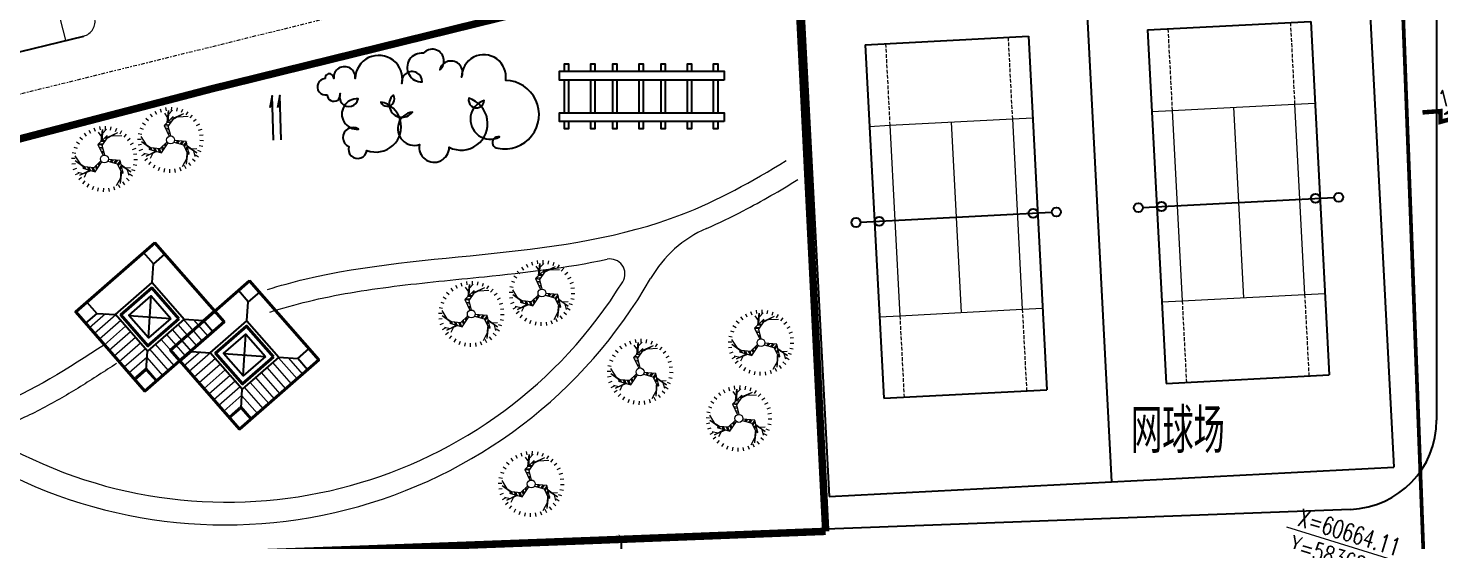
# Model space of a CAD drawing. Header units: inches. Extents: x 393 to 1582, y 246 to 1188.
# Drawn here: x 1234.6 to 1329.3, y 873.6 to 908 of the extents above; entities that cross this region are included whole.
import ezdxf

# ---------------------------------------------------------------- set-up
doc = ezdxf.new("R2010")
doc.units = ezdxf.units.IN
doc.header["$MEASUREMENT"] = 0
for name, pattern in [('CENTERX2', [4, 2.5, -0.5, 0.5, -0.5]), ('CONTINOUS', [0]), ('DASH', [0.35, 0.25, -0.1]), ('DASHED2', [0.375, 0.25, -0.125]), ('DOTE', [2.42, 2, -0.2, 0.02, -0.2])]:
    doc.linetypes.add(name, pattern=pattern)
for name, color, linetype in [('drain', 4, 'Continuous'), ('GARDEN', 60, 'Continuous'), ('JZ', 4, 'Continuous'), ('LAWN', 3, 'Continuous'), ('ROAD-TEXT', 4, 'Continuous'), ('roaddim', 2, 'Continuous'), ('roadradiu', 3, 'Continuous'), ('YSX', 7, 'Continuous'), ('公共绿地', 3, 'Continuous'), ('绿化', 3, 'Continuous'), ('车库边线', 4, 'DOTE')]:
    doc.layers.add(name, color=color, linetype=linetype)
for name, color, linetype, lineweight in [('HATCH', 64, 'Continuous', 9), ('jz1', 40, 'Continuous', 40), ('parking', 30, 'Continuous', 18), ('ROAD', 1, 'Continuous', 25), ('ROAD-CENTER', 7, 'CENTERX2', 18), ('ROAD-ZB', 4, 'Continuous', 15), ('walk', 2, 'Continuous', 18), ('树', 84, 'Continuous', 15)]:
    doc.layers.add(name, color=color, linetype=linetype, lineweight=lineweight)
doc.styles.add('DIM_FONT', font='SIMPLEX.shx', dxfattribs={"width": 0.8})
doc.styles.add('HZ', font='simplex.shx', dxfattribs={"width": 0.7, "bigfont": 'hztxt.shx'})
doc.styles.add('RO', font='romans.shx', dxfattribs={"width": 0.8})
doc.linetypes.add('FENCELINE1', pattern='A,0.25,-0.1,[133,ltypeshp.shx,S=0.1,R=0,X=-0.1,Y=0],-0.1,1', length=1.45)
doc.dimstyles.new('NORMAL', dxfattribs={"dimtxt": 1.5, "dimasz": 0.3, "dimexe": 0.5, "dimexo": 0.3, "dimgap": 0.3, "dimtad": 1, "dimdec": 1, "dimzin": 1, "dimdsep": 46, "dimtxsty": 'HZ', "dimblk": 'ARCHTICK', "dimcen": 0, "dimclrt": 256, "dimadec": 0, "dimazin": 0, "dimtfac": 1, "dimtdec": 1, "dimtofl": 0, "dimtmove": 0, "dimatfit": 3, "dimldrblk": 'ARCHTICK', "dimfxl": 1, "dimtolj": 2, "dimtzin": 0, "dimarcsym": 0})

# ---------------------------------------------------------------- blocks, each defined once
blk = doc.blocks.new('_ARCHTICK')
at = {"color": 0, "linetype": 'ByBlock', "const_width": 0.15}
blk.add_lwpolyline([(-0.5, -0.5), (0.5, 0.5)], dxfattribs=at)
blk = doc.blocks.new('*D108')
at = {"layer": 'DEFPOINTS', "color": 0, "ltscale": 0.3, "transparency": 16777216}
for p in [(1123.957, 1187.983), (1247.519, 525.406)]:
    blk.add_point(p, dxfattribs=at)
at = {"layer": 'roadradiu', "color": 0, "lineweight": -2, "ltscale": 0.3, "transparency": 16777216}
blk.add_line((1246.336, 531.746), (1247.519, 525.406), dxfattribs=at)
at = {"layer": 'roadradiu', "color": 0, "lineweight": -2, "ltscale": 0.3, "transparency": 16777216, "xscale": 0.3, "yscale": 0.3, "zscale": 0.3, "rotation": 280.5635434118076}
blk.add_blockref('_ARCHTICK', (1247.519, 525.406), dxfattribs=at)
at = {"layer": 'roadradiu', "ltscale": 0.3, "transparency": 16777216, "insert": (1247.905, 529.063), "char_height": 1.5, "attachment_point": 5, "rotation": 280.56354, "style": 'HZ'}
blk.add_mtext('\\A2;R674.0', dxfattribs=at)
blk = doc.blocks.new('A$C669619B1')
at = {"layer": '绿化'}
for points in [[(22.07, 6.53), (0, 6.53), (0, 7.71), (22.07, 7.71)], [(22.07, 0.95), (0, 0.95), (0, 2.13), (22.07, 2.13)]]:
    blk.add_lwpolyline(points, close=True, dxfattribs=at)
for points in [[(0.65, 7.71), (0.65, 8.7), (1.2, 8.7), (1.2, 7.71)], [(4.17, 7.71), (4.17, 8.7), (4.73, 8.7), (4.73, 7.71)], [(7.13, 7.71), (7.13, 8.7), (7.69, 8.7), (7.69, 7.71)], [(10.66, 7.71), (10.66, 8.7), (11.21, 8.7), (11.21, 7.71)], [(13.62, 7.71), (13.62, 8.7), (14.18, 8.7), (14.18, 7.71)], [(17.14, 7.71), (17.14, 8.7), (17.7, 8.7), (17.7, 7.71)], [(20.66, 7.71), (20.66, 8.7), (21.22, 8.7), (21.22, 7.71)], [(0.65, 2.13), (0.65, 6.53)], [(1.2, 6.53), (1.2, 2.13)], [(4.17, 2.13), (4.17, 6.53)], [(4.73, 6.53), (4.73, 2.13)], [(7.13, 2.13), (7.13, 6.53)], [(7.69, 6.53), (7.69, 2.13)], [(10.66, 2.13), (10.66, 6.53)], [(11.21, 6.53), (11.21, 2.13)], [(13.62, 2.13), (13.62, 6.53)], [(14.18, 6.53), (14.18, 2.13)], [(17.14, 2.13), (17.14, 6.53)], [(17.7, 6.53), (17.7, 2.13)], [(20.66, 2.13), (20.66, 6.53)], [(21.22, 6.53), (21.22, 2.13)], [(1.2, 0.95), (1.2, 0), (0.65, 0), (0.65, 0.95)], [(4.73, 0.95), (4.73, 0), (4.17, 0), (4.17, 0.95)], [(7.69, 0.95), (7.69, 0), (7.13, 0), (7.13, 0.95)], [(11.21, 0.95), (11.21, 0), (10.66, 0), (10.66, 0.95)], [(14.18, 0.95), (14.18, 0), (13.62, 0), (13.62, 0.95)], [(17.7, 0.95), (17.7, 0), (17.14, 0), (17.14, 0.95)], [(21.22, 0.95), (21.22, 0), (20.66, 0), (20.66, 0.95)]]:
    blk.add_lwpolyline(points, dxfattribs=at)
blk = doc.blocks.new('t2')
for p, q in [((-1.27, 3.06), (-1.13, 2.72)), ((-0.72, 3.23), (-0.64, 2.88)), ((-0.15, 3.3), (-0.13, 2.95)), ((0.43, 3.28), (0.38, 2.92)), ((0.99, 3.16), (0.88, 2.81)), ((1.53, 2.93), (1.36, 2.62)), ((-2.93, 1.53), (-2.62, 1.36)), ((-2.62, 2.01), (-2.34, 1.79)), ((-1.63, 0.77), (-2.5, 1.58)), ((-2.5, 1.58), (-1.63, 0.89)), ((-2.3, 1.92), (-2.2, 1.35)), ((-2.24, 2.44), (-1.99, 2.17)), ((-1.78, 2.79), (-1.59, 2.49)), ((-1.73, 1.61), (-1.56, 0.32)), ((-1.53, 1.47), (-1.73, 1.61)), ((-1.34, 2.61), (-1.58, 1.52)), ((-1.24, 0.62), (-1.53, 1.47)), ((-1.34, 2.61), (-1.51, 1.47)), ((-1.44, 2), (-0.89, 2.82)), ((2.01, 2.62), (1.79, 2.34)), ((1.93, 1.14), (2.23, 1.63)), ((2.44, 2.24), (2.17, 1.99)), ((2.79, 1.78), (2.49, 1.59)), ((-3.28, 0.43), (-2.92, 0.38)), ((-3.16, 0.99), (-2.81, 0.88)), ((-1.95, 1.1), (-2.53, 1.12)), ((-1.56, 0.32), (-0.37, 0.11)), ((-0.31, 0.25), (-1.24, 0.62)), ((1.06, 1.19), (0.28, 0.27)), ((0.37, 0.14), (1.16, 0.76)), ((2.26, 0.7), (1.06, 1.19)), ((1.16, 0.76), (2.04, 0.59)), ((1.48, 1.02), (2.62, 1.38)), ((2.62, 1.38), (1.59, 0.97)), ((2.93, -0.14), (2.03, 0.57)), ((2.04, 0.59), (2.26, 0.7)), ((2.93, -0.14), (2.11, 0.61)), ((2.81, 1.03), (2.27, 1.23)), ((2.45, 0.24), (2.89, -0.64)), ((3.06, 1.27), (2.72, 1.13)), ((3.23, 0.72), (2.88, 0.64)), ((3.3, 0.15), (2.95, 0.13)), ((-3.3, -0.15), (-2.95, -0.13)), ((-3.23, -0.72), (-2.88, -0.64)), ((-3.06, -1.27), (-2.72, -1.13)), ((0.08, -1.38), (-0.51, -2.07)), ((-0.06, -0.39), (0.08, -1.38)), ((0.5, -1.51), (0.1, -0.38)), ((2.93, -1.53), (2.62, -1.36)), ((3.16, -0.99), (2.81, -0.88)), ((3.28, -0.43), (2.92, -0.38)), ((-2.79, -1.78), (-2.49, -1.59)), ((-2.44, -2.24), (-2.17, -1.99)), ((-2.01, -2.62), (-1.79, -2.34)), ((-1.02, -2.25), (-1.99, -2.18)), ((-1.59, -2.47), (-0.52, -2.05)), ((-1.59, -2.47), (-0.52, -2.13)), ((-1.53, -2.93), (-1.36, -2.62)), ((-0.99, -3.16), (-0.88, -2.81)), ((-0.53, -2.3), (0.5, -1.51)), ((-0.51, -2.07), (-0.53, -2.3)), ((-0.52, -2.95), (-0.07, -2.58)), ((0.14, -1.8), (-0.12, -2.95)), ((-0.12, -2.95), (0.04, -1.86)), ((0.03, -2.24), (0.29, -2.75)), ((1.27, -3.06), (1.13, -2.72)), ((1.78, -2.79), (1.59, -2.49)), ((2.24, -2.44), (1.99, -2.17)), ((2.62, -2.01), (2.34, -1.79)), ((-0.43, -3.28), (-0.38, -2.92)), ((0.15, -3.3), (0.13, -2.95)), ((0.72, -3.23), (0.64, -2.88))]:
    blk.add_line(p, q)
at = {"color": 0}
for p, q in [((-1.71, 1.46), (-1.64, 1.54)), ((-1.69, 1.3), (-1.53, 1.47)), ((-1.65, 0.98), (-1.44, 1.2)), ((-1.63, 0.82), (-1.39, 1.07)), ((-1.58, 0.5), (-1.3, 0.8)), ((-1.56, 0.34), (-1.25, 0.67)), ((-1.28, 0.27), (-1.03, 0.54)), ((-1.14, 0.24), (-0.91, 0.49)), ((-0.85, 0.19), (-0.66, 0.39)), ((-0.7, 0.16), (-0.54, 0.34)), ((0.49, 0.53), (0.57, 0.29)), ((0.59, 0.64), (0.67, 0.38)), ((0.78, 0.86), (0.88, 0.54)), ((0.88, 0.98), (0.99, 0.62)), ((1.07, 1.18), (1.21, 0.75)), ((1.22, 1.12), (1.35, 0.72)), ((1.52, 1), (1.62, 0.67)), ((1.67, 0.94), (1.76, 0.65)), ((1.97, 0.81), (2.04, 0.59)), ((2.12, 0.75), (2.15, 0.64)), ((0.21, -0.69), (-0.03, -0.64)), ((0.26, -0.83), (-0.01, -0.77)), ((0.36, -1.11), (0.03, -1.03)), ((0.41, -1.25), (0.05, -1.17)), ((-0.41, -2.21), (-0.52, -2.19)), ((-0.28, -2.11), (-0.51, -2.06)), ((-0.02, -1.92), (-0.32, -1.85)), ((0.11, -1.82), (-0.23, -1.74)), ((0.36, -1.62), (-0.05, -1.53)), ((0.49, -1.52), (0.05, -1.42))]:
    blk.add_line(p, q, dxfattribs=at)
blk.add_circle((0, 0), 0.397)
at = {"style": 'DIM_FONT', "width": 0.8, "flags": 9}
for tag in ['XSIZE', 'YSIZE']:
    blk.add_attdef(tag, (0, 0), '', height=0.000997, rotation=122.3352, dxfattribs=at)
blk = doc.blocks.new('wangqiuc')
for p, q in [((34619.969, 79058.32), (34600.111, 79027.611)), ((34619.969, 79058.32), (34600.111, 79027.611)), ((34619.969, 79058.32), (34635.898, 79048.019)), ((34619.852, 79050.774), (34606.945, 79030.813)), ((34619.852, 79050.774), (34629.064, 79044.817)), ((34635.898, 79048.019), (34616.04, 79017.31)), ((34629.064, 79044.817), (34616.156, 79024.856)), ((34612.616, 79041.3), (34623.393, 79034.33)), ((34606.945, 79030.813), (34616.156, 79024.856)), ((34600.111, 79027.611), (34616.04, 79017.31))]:
    blk.add_line(p, q)
at = {"linetype": 'DASH', "lineweight": 13}
for p, q in [((34621.003, 79050.03), (34618.024, 79045.424)), ((34627.914, 79045.561), (34624.935, 79040.955)), ((34611.074, 79034.675), (34608.095, 79030.069)), ((34617.984, 79030.206), (34615.006, 79025.6))]:
    blk.add_line(p, q, dxfattribs=at)
at = {"lineweight": 13}
for p, q in [((34618.024, 79045.424), (34611.074, 79034.675)), ((34616.874, 79046.168), (34618.024, 79045.424)), ((34618.024, 79045.424), (34624.935, 79040.955)), ((34621.48, 79043.189), (34614.529, 79032.441)), ((34624.935, 79040.955), (34617.984, 79030.206)), ((34624.935, 79040.955), (34626.086, 79040.211)), ((34609.923, 79035.419), (34611.074, 79034.675)), ((34611.074, 79034.675), (34617.984, 79030.206)), ((34617.984, 79030.206), (34619.135, 79029.462))]:
    blk.add_line(p, q, dxfattribs=at)
for centre in [(34612.36, 79041.465), (34613.667, 79040.62), (34622.354, 79035.002), (34623.662, 79034.157)]:
    blk.add_circle(centre, 0.305)
blk = doc.blocks.new('A$C1C5E2274')
at = {"layer": 'HATCH'}
for p, q in [((2.833, 6.555), (3.25, 4.997)), ((3.247, 6.666), (3.664, 5.108)), ((3.661, 6.776), (4.078, 5.219)), ((4.075, 6.887), (4.492, 5.33)), ((4.489, 6.998), (4.839, 5.691)), ((4.903, 7.109), (5.142, 6.216)), ((1.177, 6.111), (1.492, 4.934)), ((1.591, 6.222), (2.008, 4.664)), ((2.005, 6.333), (2.422, 4.775)), ((2.419, 6.444), (2.836, 4.886)), ((4.826, 5.669), (6.151, 6.024)), ((5.129, 6.194), (6.04, 6.438)), ((4.704, 5.192), (6.261, 5.61)), ((4.814, 4.778), (6.372, 5.196)), ((4.925, 4.364), (6.483, 4.782)), ((5.036, 3.95), (6.594, 4.368)), ((5.147, 3.536), (6.705, 3.954)), ((5.258, 3.122), (6.816, 3.54)), ((5.369, 2.708), (6.927, 3.126)), ((5.879, 2.401), (7.038, 2.712))]:
    blk.add_line(p, q, dxfattribs=at)
at = {"layer": 'JZ'}
for p, q in [((5.195, 6.308), (4.655, 5.373)), ((1.975, 4.655), (1.04, 5.195)), ((6.308, 2.154), (5.373, 2.693)), ((2.693, 1.975), (2.154, 1.04))]:
    blk.add_line(p, q, dxfattribs=at)
for points in [[(4.975, 7.129), (5.796, 7.348), (6.015, 6.528), (5.195, 6.308)], [(0, 5.796), (0.821, 6.015), (1.04, 5.195), (0.22, 4.975)], [(1.975, 4.655), (4.655, 5.373), (5.373, 2.693), (2.693, 1.975)], [(2.634, 4.275), (4.275, 4.715), (4.715, 3.074), (3.074, 2.634)], [(6.308, 2.154), (7.129, 2.374), (7.348, 1.553), (6.528, 1.333)], [(1.333, 0.821), (2.154, 1.04), (2.374, 0.22), (1.553, 0)]]:
    blk.add_lwpolyline(points, close=True, dxfattribs=at)
for points in [[(4.715, 3.074), (2.634, 4.275)], [(4.275, 4.715), (3.074, 2.634)]]:
    blk.add_lwpolyline(points, dxfattribs=at)
at = {"layer": 'jz1'}
for points in [[(1.553, 0), (7.348, 1.553), (5.796, 7.348), (0, 5.796)], [(2.238, 4.504), (4.504, 5.111), (5.111, 2.845), (2.845, 2.238)]]:
    blk.add_lwpolyline(points, close=True, dxfattribs=at)
blk = doc.blocks.new('A$C45DD124F')
at = {"layer": 'YSX', "extrusion": (0, 0, -1), "xscale": 0.8000000000006148, "yscale": 0.7999999999992724, "zscale": -0.8, "rotation": 72.08396600042862}
blk.add_blockref('A$C1C5E2274', (-0.626, -1.182), dxfattribs=at)
blk = doc.blocks.new('*D86')
at = {"layer": 'DEFPOINTS', "color": 0, "ltscale": 0.3, "transparency": 16777216}
for p in [(1274.332, 873.895), (1274.539, 868.399), (1274.539, 868.399)]:
    blk.add_point(p, dxfattribs=at)
at = {"layer": 'roaddim', "color": 0, "lineweight": -2, "ltscale": 0.3, "transparency": 16777216}
for p, q in [((1274.332, 873.895), (1274.539, 868.399)), ((1274.632, 873.906), (1274.831, 873.913)), ((1274.839, 868.41), (1275.039, 868.417))]:
    blk.add_line(p, q, dxfattribs=at)
at = {"layer": 'roaddim', "color": 0, "lineweight": -2, "ltscale": 0.3, "transparency": 16777216, "xscale": 0.3, "yscale": 0.3, "zscale": 0.3}
for p, rotation in [((1274.332, 873.895), 92.15715850476957), ((1274.539, 868.399), 272.1571585047696)]:
    blk.add_blockref('_ARCHTICK', p, dxfattribs=dict(at, rotation=rotation))
at = {"layer": 'roaddim', "ltscale": 0.3, "transparency": 16777216, "insert": (1275.485, 871.186), "char_height": 1.5, "attachment_point": 5, "rotation": 272.15716, "style": 'HZ'}
blk.add_mtext('\\A2;5.5', dxfattribs=at)
blk = doc.blocks.new('psss')
at = {"layer": 'drain', "ltscale": 3}
for points in [[(-2.979, 0.527), (0.007, 0.531), (-0.808, 0.714)], [(-2.967, -0.004), (0, 0), (-0.815, 0.183)]]:
    blk.add_lwpolyline(points, dxfattribs=at)
blk = doc.blocks.new('dmmmmmmmm')
at = {"layer": 'ROAD-TEXT', "const_width": 0.3}
blk.add_lwpolyline([(403102.998, 597604.83), (403102.376, 597603.803), (403102.915, 597603.458), (403100.87, 597601.502), (403099.949, 597598.826), (403099.342, 597599.215), (403098.746, 597598.172)], dxfattribs=at)
at = {"layer": 'ROAD-TEXT'}
for points in [[(403100.685, 597601.966), (403102.393, 597603.533), (403101.659, 597603.237)], [(403100.439, 597601.539), (403099.678, 597599.341), (403099.658, 597600.132)]]:
    blk.add_lwpolyline(points, dxfattribs=at)
at = {"layer": 'ROAD-TEXT', "style": 'RO', "width": 0.7}
for rotation, p in [(48.06284, (403100.269, 597601.916)), (69.84952, (403099.176, 597599.396))]:
    blk.add_text('1.5%', height=1.1, rotation=rotation, dxfattribs=at).set_placement(p)
blk = doc.blocks.new('*D366')
at = {"layer": 'DEFPOINTS', "color": 0, "ltscale": 0.3, "transparency": 16777216}
for p in [(1186.267, 889.56), (1351.243, 417.562)]:
    blk.add_point(p, dxfattribs=at)
at = {"layer": 'roadradiu', "color": 0, "lineweight": -2, "ltscale": 0.3, "transparency": 16777216}
blk.add_line((1189.23, 881.081), (1186.267, 889.56), dxfattribs=at)
at = {"layer": 'roadradiu', "color": 0, "lineweight": -2, "ltscale": 0.3, "transparency": 16777216, "xscale": 0.5, "yscale": 0.5, "zscale": 0.5, "rotation": 109.2659378040136}
blk.add_blockref('_ARCHTICK', (1186.267, 889.56), dxfattribs=at)
at = {"layer": 'roadradiu', "ltscale": 0.3, "transparency": 16777216, "insert": (1189.256, 884.189), "char_height": 1.5, "attachment_point": 5, "rotation": 289.26594, "style": 'HZ'}
blk.add_mtext('\\A2;R500.0', dxfattribs=at)

msp = doc.modelspace()

# ---------------------------------------------------------------- linework, layer by layer
at = {"layer": 'parking', "color": 0, "ltscale": 0.3}
msp.add_line((1235.726, 912.575), (1237.063, 907.239), dxfattribs=at)
at = {"layer": 'ROAD', "color": 0}
for p, q in [((1232.13, 900.335), (1318.062, 921.536)), ((1329.074, 914.039), (1329.074, 881.735)), ((1230.813, 905.674), (1238.29, 907.519))]:
    msp.add_line(p, q, dxfattribs=at)
at = {"layer": 'ROAD', "color": 0, "ltscale": 0.3}
msp.add_line((1323.3, 875.739), (1239.805, 872.594), dxfattribs=at)
at = {"layer": 'ROAD', "color": 0}
msp.add_arc((1323.074, 881.735), 6, 272.15716, 0, dxfattribs=at)
at = {"layer": 'ROAD-CENTER', "color": 5, "ltscale": 0.1}
msp.add_line((1231.472, 903.005), (1317.403, 924.206), dxfattribs=at)
at = {"layer": 'ROAD-ZB', "color": 0, "ltscale": 0.3}
msp.add_lwpolyline([(1327.035, 872.055), (1319.014, 874.549)], dxfattribs=at)
at = {"layer": 'walk', "color": 0, "ltscale": 0.3}
msp.add_arc((1238.051, 908.49), 1, 283.85957, 14.06502, dxfattribs=at)
at = {"layer": '公共绿地', "color": 0, "linetype": 'FENCELINE1', "ltscale": 0.1, "const_width": 0.5}
msp.add_lwpolyline([(1157.692, 875.615), (1167.028, 879.43), (1167.028, 879.43), (1189.631, 887.816), (1210.615, 894.512), (1246.902, 903.979), (1267.93, 909.167), (1286.084, 913.96), (1288.079, 874.262, -0.001053), (1241.143, 872.494), (1241.143, 872.494, 0.042193), (1223.337, 870.66, 0.033682), (1209.577, 867.041), (1207.353, 866.261), (1197.938, 862.5), (1168.107, 850.06)], format="xyb", close=True, dxfattribs=at)
at = {"layer": '树', "color": 0}
for centre, radius, start, end in [((1283.273, 887.266), 8, 113.47591, 150.21488), ((1273.611, 891.55), 1, 328.30611, 101.82912)]:
    msp.add_arc(centre, radius, start, end, dxfattribs=at)
at = {"layer": '树', "color": 0, "ltscale": 0.3}
for centre, radius, start, end in [((1247.796, 907.571), 32.877, 238.47585, 330.21488), ((1247.927, 907.409), 31.185, 242.4022, 328.30611)]:
    msp.add_arc(centre, radius, start, end, dxfattribs=at)
at = {"layer": '树', "color": 0}
for points, knots in [([(1250.614, 890.505), (1251.445, 890.76), (1260.334, 893.215), (1273.224, 892.232), (1283.15, 897.768), (1285.434, 899.16)], [160.227018, 160.227018, 160.227018, 160.227018, 162.950378, 189.033021, 196.971975, 196.971975, 196.971975, 196.971975]), ([(1280.086, 894.604), (1280.921, 894.966), (1281.74, 895.363), (1283.796, 896.437), (1285.015, 897.148), (1286.215, 897.88)], [190.218767, 190.218767, 190.218767, 190.218767, 192.86148, 192.86148, 196.971975, 196.971975, 196.971975, 196.971975]), ([(1250.778, 888.985), (1251.629, 889.253), (1252.486, 889.494), (1255.207, 890.155), (1257.138, 890.465), (1261.103, 890.963), (1263.136, 891.15), (1267.915, 891.639), (1270.677, 891.957), (1273.406, 892.529)], [159.913879, 159.913879, 159.913879, 159.913879, 162.801908, 162.801908, 168.990119, 168.990119, 175.178329, 175.178329, 183.396819, 183.396819, 183.396819, 183.396819])]:
    msp.add_open_spline(points, degree=3, knots=knots, dxfattribs=at)
at = {"layer": '树', "color": 0, "ltscale": 0.3}
msp.add_spline([(1239.678, 886.792), (1232.249, 882.675), (1211.029, 882.168), (1197.932, 880.95), (1187.652, 875.231)], degree=3, dxfattribs=at)
msp.add_open_spline([(1240.496, 885.535), (1240.098, 885.275), (1239.697, 885.014), (1238.485, 884.235), (1237.664, 883.72), (1235.957, 882.73), (1235.069, 882.256), (1233.954, 881.75), (1233.756, 881.664), (1233.557, 881.58)], degree=3, knots=[0, 0, 0, 0, 1.397013, 1.397013, 4.191038, 4.191038, 7.074866, 7.074866, 7.690963, 7.690963, 7.690963, 7.690963], dxfattribs=at)
at = {"layer": '绿化', "color": 0, "linetype": 'CONTINOUS'}
msp.add_lwpolyline([(1254.489, 904.658, 1.091309), (1254.63, 903.578, 1.091309), (1255.506, 903.651, 1.091309), (1256.709, 903.294, 1.091309), (1256.721, 901.269, 1.091309), (1256.08, 900.104, 1.091309), (1257.296, 899.841, 1.091309), (1258.222, 903.087, 1.091309), (1259.056, 903.551, 1.091309), (1260.344, 902.411, 1.091309), (1260.816, 900.226, 1.091309), (1262.814, 900.049, 1.091309), (1264.131, 903.338, 1.091309), (1265.17, 903.196, 1.091309), (1266.183, 900.745, 1.091309), (1266.08, 899.988, 1.091309), (1266.606, 904.541, 1.091309), (1263.65, 904.753, 1.091309), (1262.176, 905.244, 1.091309), (1261.077, 906.358, 1.091309), (1261.007, 904.44, 1.091309), (1259.645, 904.337, 1.091309), (1256.513, 904.67, 1.091309), (1255.069, 904.675, 1.091309), (1254.489, 904.658)], format="xyb", close=True, dxfattribs=at)
at = {"layer": '车库边线', "color": 0, "linetype": 'DASHED2', "const_width": 0.25}
msp.add_lwpolyline([(1071.366, 884.941), (1176.814, 927.962), (1299.043, 960.862), (1330.203, 965.934), (1337.126, 938.302), (1337.126, 938.302), (1337.126, 938.302), (1337.126, 938.302), (1333.68, 923.68), (1326.278, 923.401), (1328.57, 862.578), (1328.57, 862.578), (1329.545, 836.684), (1319.587, 836.309), (1224.423, 832.725), (1164.639, 799.154), (1164.639, 799.154), (1164.639, 799.154), (1164.639, 799.154), (1164.639, 799.154), (1115.13, 723.925)], dxfattribs=at)

# ---------------------------------------------------------------- block references
at = {"layer": 'GARDEN', "color": 0, "rotation": 35.8890018776429}
for p in [(19603.15, -83430.131, 0), (19584.206, -83431.124, 0)]:
    msp.add_blockref('wangqiuc', p, dxfattribs=at)
at = {"layer": 'LAWN', "color": 0, "extrusion": (0, 0, -1), "xscale": 1.469664000028643, "yscale": 1.469663999858312, "zscale": -1.469664, "rotation": 225.9211086577906}
for p in [(-1242.816, 893.893), (-1249.17, 891.338)]:
    msp.add_blockref('A$C45DD124F', p, dxfattribs=at)
at = {"layer": 'ROAD', "color": 0, "rotation": 91.62464345549249}
msp.add_blockref('psss', (1251.46, 903.518), dxfattribs=at)
at = {"layer": 'ROAD-TEXT', "color": 0, "rotation": 303.9721129020576}
msp.add_blockref('dmmmmmmmm', (-719513.083, 1264.588), dxfattribs=at)
at = {"layer": '树', "xscale": 0.6671807999634088, "yscale": 0.6671807998791337, "zscale": 0.6671808000000001, "rotation": 66.027374180966}
for p in [(1244.118, 900.544), (1239.683, 899.263), (1269.039, 890.264), (1264.298, 888.858), (1283.739, 886.931), (1275.623, 884.968), (1282.257, 881.843), (1268.32, 877.444)]:
    msp.add_blockref('t2', p, dxfattribs=at)
at = {"layer": '绿化', "color": 0, "xscale": 0.5, "yscale": 0.5, "zscale": 0.5}
msp.add_blockref('A$C669619B1', (1270.226, 901.295), dxfattribs=at)

# ---------------------------------------------------------------- texts
at = {"color": 0, "lineweight": -3, "style": 'HZ', "width": 0.7}
msp.add_text('网球场', height=3, dxfattribs=at).set_placement((1308.56, 879.519))
at = {"layer": 'ROAD-ZB', "color": 0, "ltscale": 0.3, "style": 'HZ', "width": 0.7}
for s, p in [('X=60664.11', (1319.676, 874.657)), ('Y=58368.05', (1319.124, 872.881))]:
    msp.add_text(s, height=1.2, rotation=342.73, dxfattribs=at).set_placement(p)

# ---------------------------------------------------------------- dimensions: what is measured, and where the dimension line sits
at = {"layer": 'roaddim', "color": 0, "ltscale": 0.3}
dim = msp.add_aligned_dim(p1=(1274.332, 873.895), p2=(1274.539, 868.399), distance=0, dimstyle='NORMAL', override={"dimzin": 0}, dxfattribs=at)
dim.commit()
dim.dimension.update_dxf_attribs({"geometry": '*D86', "text_midpoint": (1275.485, 871.186)})
at = {"layer": 'roadradiu', "color": 0, "ltscale": 0.3}
for center, mpoint, override, picture, middle in [((1123.957, 1187.983), (1247.519, 525.406), {"dimzin": 0}, '*D108', (1246.873, 528.871)), ((1351.243, 417.562), (1186.267, 889.56), {"dimasz": 0.5, "dimzin": 0}, '*D366', (1188.265, 883.843))]:
    dim = msp.add_radius_dim(center=center, mpoint=mpoint, dimstyle='NORMAL', override=override, dxfattribs=at)
    dim.commit()
    dim.dimension.update_dxf_attribs({"geometry": picture, "text_midpoint": middle, "dimtype": 164})

doc.saveas('drawing.dxf')
